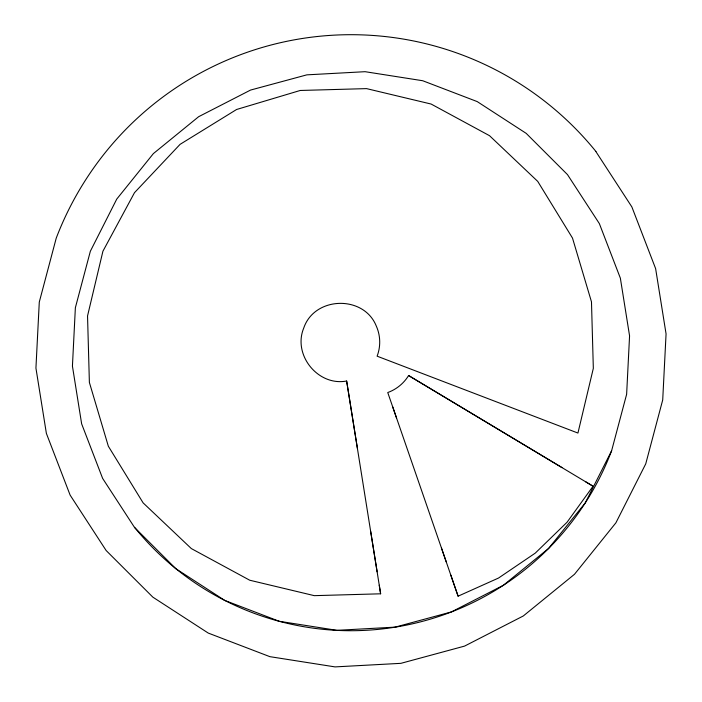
<?xml version="1.0" encoding="UTF-8"?>
<svg xmlns="http://www.w3.org/2000/svg" width="702" height="702" viewBox="0 0 702 702"><rect width="100%" height="100%" fill="white"/><g stroke="black" fill="none" stroke-linecap="round" stroke-linejoin="round"><path stroke-width="1.05" d="M611.609 450.781L626.632 394.278L629.571 335.872L620.357 278.15L599.35 223.587L567.488 174.614L526.193 133.362L477.22 101.597L422.727 80.739L365.101 71.692L306.862 74.851L250.553 90.067L198.64 116.707L153.387 153.589L116.751 199.087L90.356 251.237L75.368 307.722L72.429 366.128L81.643 423.85L102.632 478.404L134.486 527.377L175.798 568.664L224.772 600.429L279.264 621.288L336.89 630.326L395.112 627.14L451.421 611.925L503.36 585.293L548.613 548.411L585.249 502.913L611.609 450.781A279.019 279.019 0 0 1 336.881 630.378A278.448 278.448 0 0 1 134.538 527.334M562.056 467.629L408.608 375.544C403.808 383.38 396.393 389.426 387.75 392.541L458.099 596.182L498.543 578.036L535.257 553.123L567.076 522.218L593.05 486.232L585.6 481.739M379.255 585.196L380.633 593.804L314.303 595.656L249.737 580.229L191.348 548.587L143.129 502.886L108.336 446.218L89.382 382.441L87.539 315.944L102.922 251.219L134.494 192.681L180.081 144.349L236.6 109.486L300.228 90.47L366.558 88.619L431.125 104.045L489.522 135.688L537.732 181.388L572.499 238.075L591.479 301.834L593.33 368.331L577.939 433.055L377.114 356.177A39.391 39.391 0 0 0 376.29 326.053C363.812 294.796 314.452 296.183 303.729 328.088C292.585 354.922 318.032 386.46 346.639 381.019L357.415 448.402M593.05 486.232L408.608 375.544M595.858 151.527L631.87 206.923L655.624 268.603L666.066 333.898L662.714 399.929L645.743 463.846L615.908 522.806L574.499 574.271L523.297 615.97L464.575 646.103L400.895 663.337L335.047 666.9L269.866 656.66L208.248 633.072L152.86 597.156L106.134 550.5L70.121 495.103L46.376 433.397L35.934 368.102L39.286 302.071L56.221 238.171A316.523 316.523 0 0 1 86.092 179.194A315.145 315.145 0 0 1 595.919 151.474M441.461 548.051L446.279 561.96M392.681 406.835L396.586 418.094M450.824 575.131L458.099 596.182M370.674 531.405L377.132 571.814M380.633 593.804L346.639 381.019"/></g></svg>
